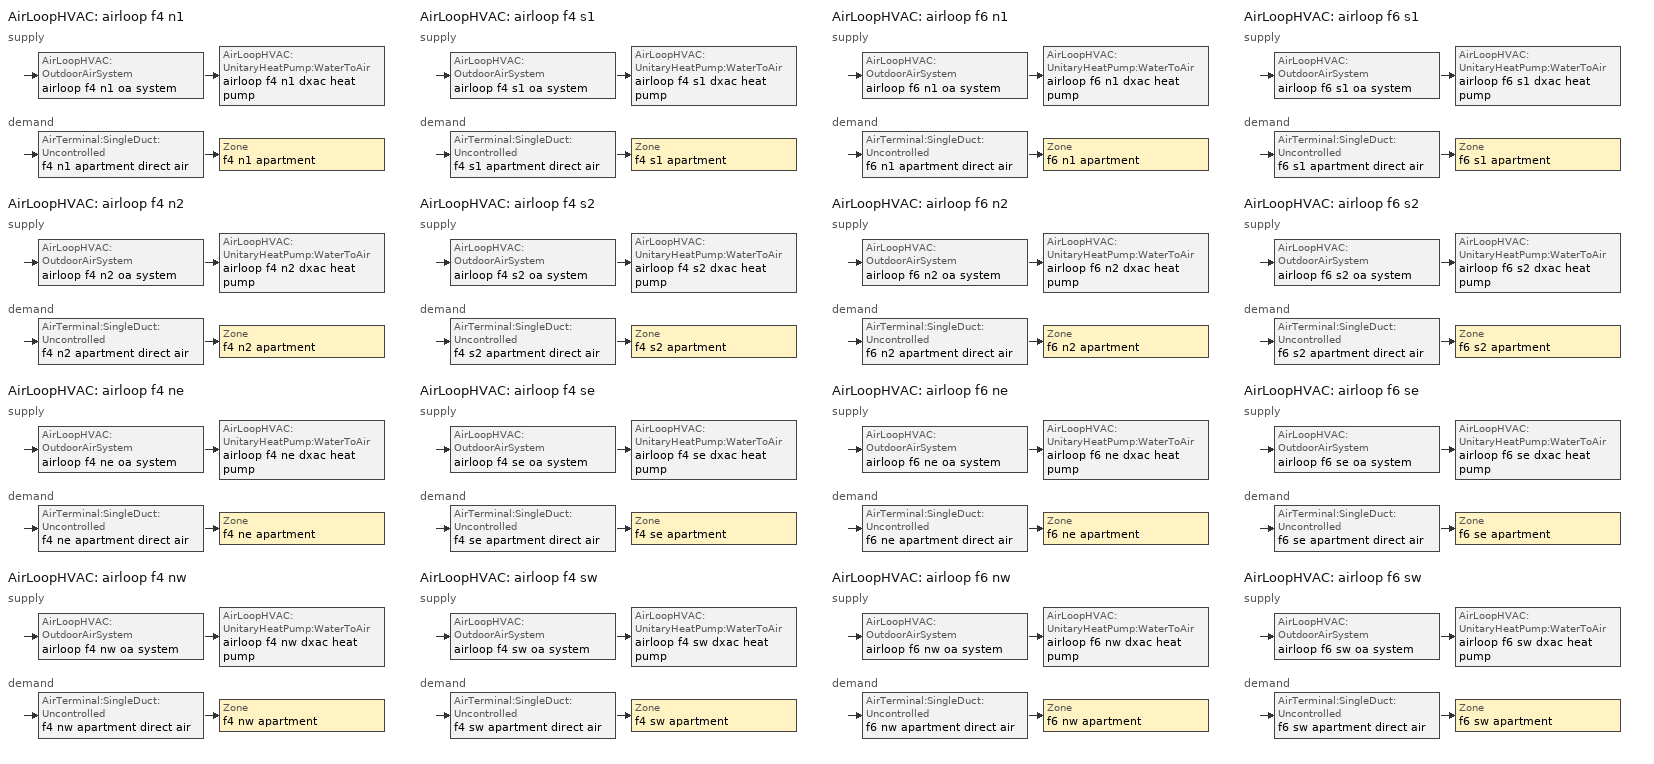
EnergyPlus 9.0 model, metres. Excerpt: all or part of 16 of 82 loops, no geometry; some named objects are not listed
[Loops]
AirLoopHVAC 'airloop f4 n1'
 supply: AirLoopHVAC:OutdoorAirSystem 'airloop f4 n1 oa system' > AirLoopHVAC:UnitaryHeatPump:WaterToAir 'airloop f4 n1 dxac heat pump'
 demand: AirTerminal:SingleDuct:Uncontrolled 'f4 n1 apartment direct air' > Zone 'f4 n1 apartment'
AirLoopHVAC 'airloop f4 n2'
 supply: AirLoopHVAC:OutdoorAirSystem 'airloop f4 n2 oa system' > AirLoopHVAC:UnitaryHeatPump:WaterToAir 'airloop f4 n2 dxac heat pump'
 demand: AirTerminal:SingleDuct:Uncontrolled 'f4 n2 apartment direct air' > Zone 'f4 n2 apartment'
AirLoopHVAC 'airloop f4 ne'
 supply: AirLoopHVAC:OutdoorAirSystem 'airloop f4 ne oa system' > AirLoopHVAC:UnitaryHeatPump:WaterToAir 'airloop f4 ne dxac heat pump'
 demand: AirTerminal:SingleDuct:Uncontrolled 'f4 ne apartment direct air' > Zone 'f4 ne apartment'
AirLoopHVAC 'airloop f4 nw'
 supply: AirLoopHVAC:OutdoorAirSystem 'airloop f4 nw oa system' > AirLoopHVAC:UnitaryHeatPump:WaterToAir 'airloop f4 nw dxac heat pump'
 demand: AirTerminal:SingleDuct:Uncontrolled 'f4 nw apartment direct air' > Zone 'f4 nw apartment'
AirLoopHVAC 'airloop f4 s1'
 supply: AirLoopHVAC:OutdoorAirSystem 'airloop f4 s1 oa system' > AirLoopHVAC:UnitaryHeatPump:WaterToAir 'airloop f4 s1 dxac heat pump'
 demand: AirTerminal:SingleDuct:Uncontrolled 'f4 s1 apartment direct air' > Zone 'f4 s1 apartment'
AirLoopHVAC 'airloop f4 s2'
 supply: AirLoopHVAC:OutdoorAirSystem 'airloop f4 s2 oa system' > AirLoopHVAC:UnitaryHeatPump:WaterToAir 'airloop f4 s2 dxac heat pump'
 demand: AirTerminal:SingleDuct:Uncontrolled 'f4 s2 apartment direct air' > Zone 'f4 s2 apartment'
AirLoopHVAC 'airloop f4 se'
 supply: AirLoopHVAC:OutdoorAirSystem 'airloop f4 se oa system' > AirLoopHVAC:UnitaryHeatPump:WaterToAir 'airloop f4 se dxac heat pump'
 demand: AirTerminal:SingleDuct:Uncontrolled 'f4 se apartment direct air' > Zone 'f4 se apartment'
AirLoopHVAC 'airloop f4 sw'
 supply: AirLoopHVAC:OutdoorAirSystem 'airloop f4 sw oa system' > AirLoopHVAC:UnitaryHeatPump:WaterToAir 'airloop f4 sw dxac heat pump'
 demand: AirTerminal:SingleDuct:Uncontrolled 'f4 sw apartment direct air' > Zone 'f4 sw apartment'
AirLoopHVAC 'airloop f6 n1'
 supply: AirLoopHVAC:OutdoorAirSystem 'airloop f6 n1 oa system' > AirLoopHVAC:UnitaryHeatPump:WaterToAir 'airloop f6 n1 dxac heat pump'
 demand: AirTerminal:SingleDuct:Uncontrolled 'f6 n1 apartment direct air' > Zone 'f6 n1 apartment'
AirLoopHVAC 'airloop f6 n2'
 supply: AirLoopHVAC:OutdoorAirSystem 'airloop f6 n2 oa system' > AirLoopHVAC:UnitaryHeatPump:WaterToAir 'airloop f6 n2 dxac heat pump'
 demand: AirTerminal:SingleDuct:Uncontrolled 'f6 n2 apartment direct air' > Zone 'f6 n2 apartment'
AirLoopHVAC 'airloop f6 ne'
 supply: AirLoopHVAC:OutdoorAirSystem 'airloop f6 ne oa system' > AirLoopHVAC:UnitaryHeatPump:WaterToAir 'airloop f6 ne dxac heat pump'
 demand: AirTerminal:SingleDuct:Uncontrolled 'f6 ne apartment direct air' > Zone 'f6 ne apartment'
AirLoopHVAC 'airloop f6 nw'
 supply: AirLoopHVAC:OutdoorAirSystem 'airloop f6 nw oa system' > AirLoopHVAC:UnitaryHeatPump:WaterToAir 'airloop f6 nw dxac heat pump'
 demand: AirTerminal:SingleDuct:Uncontrolled 'f6 nw apartment direct air' > Zone 'f6 nw apartment'
AirLoopHVAC 'airloop f6 s1'
 supply: AirLoopHVAC:OutdoorAirSystem 'airloop f6 s1 oa system' > AirLoopHVAC:UnitaryHeatPump:WaterToAir 'airloop f6 s1 dxac heat pump'
 demand: AirTerminal:SingleDuct:Uncontrolled 'f6 s1 apartment direct air' > Zone 'f6 s1 apartment'
AirLoopHVAC 'airloop f6 s2'
 supply: AirLoopHVAC:OutdoorAirSystem 'airloop f6 s2 oa system' > AirLoopHVAC:UnitaryHeatPump:WaterToAir 'airloop f6 s2 dxac heat pump'
 demand: AirTerminal:SingleDuct:Uncontrolled 'f6 s2 apartment direct air' > Zone 'f6 s2 apartment'
AirLoopHVAC 'airloop f6 se'
 supply: AirLoopHVAC:OutdoorAirSystem 'airloop f6 se oa system' > AirLoopHVAC:UnitaryHeatPump:WaterToAir 'airloop f6 se dxac heat pump'
 demand: AirTerminal:SingleDuct:Uncontrolled 'f6 se apartment direct air' > Zone 'f6 se apartment'
AirLoopHVAC 'airloop f6 sw'
 supply: AirLoopHVAC:OutdoorAirSystem 'airloop f6 sw oa system' > AirLoopHVAC:UnitaryHeatPump:WaterToAir 'airloop f6 sw dxac heat pump'
 demand: AirTerminal:SingleDuct:Uncontrolled 'f6 sw apartment direct air' > Zone 'f6 sw apartment'
[AirLoopHVAC]
airloop f4 n1: , airloop allapts availability manager, autosize, airloop f4 n1 branches, , airloop f4 n1 return air inlet, zonemixer f4 n1 return air outlet, zonesplitter f4 n1 supply air inlet, airloop f4 n1 supply air outlet
airloop f4 n2: , airloop allapts availability manager, autosize, airloop f4 n2 branches, , airloop f4 n2 return air inlet, zonemixer f4 n2 return air outlet, zonesplitter f4 n2 supply air inlet, airloop f4 n2 supply air outlet
airloop f4 ne: , airloop allapts availability manager, autosize, airloop f4 ne branches, , airloop f4 ne return air inlet, zonemixer f4 ne return air outlet, zonesplitter f4 ne supply air inlet, airloop f4 ne supply air outlet
airloop f4 nw: , airloop allapts availability manager, autosize, airloop f4 nw branches, , airloop f4 nw return air inlet, zonemixer f4 nw return air outlet, zonesplitter f4 nw supply air inlet, airloop f4 nw supply air outlet
airloop f4 s1: , airloop allapts availability manager, autosize, airloop f4 s1 branches, , airloop f4 s1 return air inlet, zonemixer f4 s1 return air outlet, zonesplitter f4 s1 supply air inlet, airloop f4 s1 supply air outlet
airloop f4 s2: , airloop allapts availability manager, autosize, airloop f4 s2 branches, , airloop f4 s2 return air inlet, zonemixer f4 s2 return air outlet, zonesplitter f4 s2 supply air inlet, airloop f4 s2 supply air outlet
airloop f4 se: , airloop allapts availability manager, autosize, airloop f4 se branches, , airloop f4 se return air inlet, zonemixer f4 se return air outlet, zonesplitter f4 se supply air inlet, airloop f4 se supply air outlet
airloop f4 sw: , airloop allapts availability manager, autosize, airloop f4 sw branches, , airloop f4 sw return air inlet, zonemixer f4 sw return air outlet, zonesplitter f4 sw supply air inlet, airloop f4 sw supply air outlet
airloop f6 n1: , airloop allapts availability manager, autosize, airloop f6 n1 branches, , airloop f6 n1 return air inlet, zonemixer f6 n1 return air outlet, zonesplitter f6 n1 supply air inlet, airloop f6 n1 supply air outlet
airloop f6 n2: , airloop allapts availability manager, autosize, airloop f6 n2 branches, , airloop f6 n2 return air inlet, zonemixer f6 n2 return air outlet, zonesplitter f6 n2 supply air inlet, airloop f6 n2 supply air outlet
airloop f6 ne: , airloop allapts availability manager, autosize, airloop f6 ne branches, , airloop f6 ne return air inlet, zonemixer f6 ne return air outlet, zonesplitter f6 ne supply air inlet, airloop f6 ne supply air outlet
airloop f6 nw: , airloop allapts availability manager, autosize, airloop f6 nw branches, , airloop f6 nw return air inlet, zonemixer f6 nw return air outlet, zonesplitter f6 nw supply air inlet, airloop f6 nw supply air outlet
airloop f6 s1: , airloop allapts availability manager, autosize, airloop f6 s1 branches, , airloop f6 s1 return air inlet, zonemixer f6 s1 return air outlet, zonesplitter f6 s1 supply air inlet, airloop f6 s1 supply air outlet
airloop f6 s2: , airloop allapts availability manager, autosize, airloop f6 s2 branches, , airloop f6 s2 return air inlet, zonemixer f6 s2 return air outlet, zonesplitter f6 s2 supply air inlet, airloop f6 s2 supply air outlet
airloop f6 se: , airloop allapts availability manager, autosize, airloop f6 se branches, , airloop f6 se return air inlet, zonemixer f6 se return air outlet, zonesplitter f6 se supply air inlet, airloop f6 se supply air outlet
airloop f6 sw: , airloop allapts availability manager, autosize, airloop f6 sw branches, , airloop f6 sw return air inlet, zonemixer f6 sw return air outlet, zonesplitter f6 sw supply air inlet, airloop f6 sw supply air outlet
[AirLoopHVAC:OutdoorAirSystem]
airloop f4 n1 oa system: airloop f4 n1 oa system controllers, airloop f4 n1 oa system equipment, airloop allapts availability manager
airloop f4 n2 oa system: airloop f4 n2 oa system controllers, airloop f4 n2 oa system equipment, airloop allapts availability manager
airloop f4 ne oa system: airloop f4 ne oa system controllers, airloop f4 ne oa system equipment, airloop allapts availability manager
airloop f4 nw oa system: airloop f4 nw oa system controllers, airloop f4 nw oa system equipment, airloop allapts availability manager
airloop f4 s1 oa system: airloop f4 s1 oa system controllers, airloop f4 s1 oa system equipment, airloop allapts availability manager
airloop f4 s2 oa system: airloop f4 s2 oa system controllers, airloop f4 s2 oa system equipment, airloop allapts availability manager
airloop f4 se oa system: airloop f4 se oa system controllers, airloop f4 se oa system equipment, airloop allapts availability manager
airloop f4 sw oa system: airloop f4 sw oa system controllers, airloop f4 sw oa system equipment, airloop allapts availability manager
airloop f6 n1 oa system: airloop f6 n1 oa system controllers, airloop f6 n1 oa system equipment, airloop allapts availability manager
airloop f6 n2 oa system: airloop f6 n2 oa system controllers, airloop f6 n2 oa system equipment, airloop allapts availability manager
airloop f6 ne oa system: airloop f6 ne oa system controllers, airloop f6 ne oa system equipment, airloop allapts availability manager
airloop f6 nw oa system: airloop f6 nw oa system controllers, airloop f6 nw oa system equipment, airloop allapts availability manager
airloop f6 s1 oa system: airloop f6 s1 oa system controllers, airloop f6 s1 oa system equipment, airloop allapts availability manager
airloop f6 s2 oa system: airloop f6 s2 oa system controllers, airloop f6 s2 oa system equipment, airloop allapts availability manager
airloop f6 se oa system: airloop f6 se oa system controllers, airloop f6 se oa system equipment, airloop allapts availability manager
airloop f6 sw oa system: airloop f6 sw oa system controllers, airloop f6 sw oa system equipment, airloop allapts availability manager
[AirLoopHVAC:UnitaryHeatPump:WaterToAir]
airloop f4 n1 dxac heat pump: all on, f4 n1 apartment mixed air outlet, airloop f4 n1 supply air outlet, autosize, f4 n1 apartment, fan:onoff, airloop f4 n1 supply fan, coil:heating:watertoairheatpump:equationfit, heat pump heating mode airloop f4 n1, 0.001, coil:cooling:watertoairheatpump:equationfit, heat pump cooling mode airloop f4 n1, 0.001, 2.5, 60, 0.01, 60, coil:heating:electric, heat pump dx supp heating coil airloop f4 n1, 50, , common osa inlet node, blowthrough, all off
airloop f4 n2 dxac heat pump: all on, f4 n2 apartment mixed air outlet, airloop f4 n2 supply air outlet, autosize, f4 n2 apartment, fan:onoff, airloop f4 n2 supply fan, coil:heating:watertoairheatpump:equationfit, heat pump heating mode airloop f4 n2, 0.001, coil:cooling:watertoairheatpump:equationfit, heat pump cooling mode airloop f4 n2, 0.001, 2.5, 60, 0.01, 60, coil:heating:electric, heat pump dx supp heating coil airloop f4 n2, 50, , common osa inlet node, blowthrough, all off
airloop f4 ne dxac heat pump: all on, f4 ne apartment mixed air outlet, airloop f4 ne supply air outlet, autosize, f4 ne apartment, fan:onoff, airloop f4 ne supply fan, coil:heating:watertoairheatpump:equationfit, heat pump heating mode airloop f4 ne, 0.001, coil:cooling:watertoairheatpump:equationfit, heat pump cooling mode airloop f4 ne, 0.001, 2.5, 60, 0.01, 60, coil:heating:electric, heat pump dx supp heating coil airloop f4 ne, 50, , common osa inlet node, blowthrough, all off
airloop f4 nw dxac heat pump: all on, f4 nw apartment mixed air outlet, airloop f4 nw supply air outlet, autosize, f4 nw apartment, fan:onoff, airloop f4 nw supply fan, coil:heating:watertoairheatpump:equationfit, heat pump heating mode airloop f4 nw, 0.001, coil:cooling:watertoairheatpump:equationfit, heat pump cooling mode airloop f4 nw, 0.001, 2.5, 60, 0.01, 60, coil:heating:electric, heat pump dx supp heating coil airloop f4 nw, 50, , common osa inlet node, blowthrough, all off
airloop f4 s1 dxac heat pump: all on, f4 s1 apartment mixed air outlet, airloop f4 s1 supply air outlet, autosize, f4 s1 apartment, fan:onoff, airloop f4 s1 supply fan, coil:heating:watertoairheatpump:equationfit, heat pump heating mode airloop f4 s1, 0.001, coil:cooling:watertoairheatpump:equationfit, heat pump cooling mode airloop f4 s1, 0.001, 2.5, 60, 0.01, 60, coil:heating:electric, heat pump dx supp heating coil airloop f4 s1, 50, , common osa inlet node, blowthrough, all off
airloop f4 s2 dxac heat pump: all on, f4 s2 apartment mixed air outlet, airloop f4 s2 supply air outlet, autosize, f4 s2 apartment, fan:onoff, airloop f4 s2 supply fan, coil:heating:watertoairheatpump:equationfit, heat pump heating mode airloop f4 s2, 0.001, coil:cooling:watertoairheatpump:equationfit, heat pump cooling mode airloop f4 s2, 0.001, 2.5, 60, 0.01, 60, coil:heating:electric, heat pump dx supp heating coil airloop f4 s2, 50, , common osa inlet node, blowthrough, all off
airloop f4 se dxac heat pump: all on, f4 se apartment mixed air outlet, airloop f4 se supply air outlet, autosize, f4 se apartment, fan:onoff, airloop f4 se supply fan, coil:heating:watertoairheatpump:equationfit, heat pump heating mode airloop f4 se, 0.001, coil:cooling:watertoairheatpump:equationfit, heat pump cooling mode airloop f4 se, 0.001, 2.5, 60, 0.01, 60, coil:heating:electric, heat pump dx supp heating coil airloop f4 se, 50, , common osa inlet node, blowthrough, all off
airloop f4 sw dxac heat pump: all on, f4 sw apartment mixed air outlet, airloop f4 sw supply air outlet, autosize, f4 sw apartment, fan:onoff, airloop f4 sw supply fan, coil:heating:watertoairheatpump:equationfit, heat pump heating mode airloop f4 sw, 0.001, coil:cooling:watertoairheatpump:equationfit, heat pump cooling mode airloop f4 sw, 0.001, 2.5, 60, 0.01, 60, coil:heating:electric, heat pump dx supp heating coil airloop f4 sw, 50, , common osa inlet node, blowthrough, all off
airloop f6 n1 dxac heat pump: all on, f6 n1 apartment mixed air outlet, airloop f6 n1 supply air outlet, autosize, f6 n1 apartment, fan:onoff, airloop f6 n1 supply fan, coil:heating:watertoairheatpump:equationfit, heat pump heating mode airloop f6 n1, 0.001, coil:cooling:watertoairheatpump:equationfit, heat pump cooling mode airloop f6 n1, 0.001, 2.5, 60, 0.01, 60, coil:heating:electric, heat pump dx supp heating coil airloop f6 n1, 50, , common osa inlet node, blowthrough, all off
airloop f6 n2 dxac heat pump: all on, f6 n2 apartment mixed air outlet, airloop f6 n2 supply air outlet, autosize, f6 n2 apartment, fan:onoff, airloop f6 n2 supply fan, coil:heating:watertoairheatpump:equationfit, heat pump heating mode airloop f6 n2, 0.001, coil:cooling:watertoairheatpump:equationfit, heat pump cooling mode airloop f6 n2, 0.001, 2.5, 60, 0.01, 60, coil:heating:electric, heat pump dx supp heating coil airloop f6 n2, 50, , common osa inlet node, blowthrough, all off
airloop f6 ne dxac heat pump: all on, f6 ne apartment mixed air outlet, airloop f6 ne supply air outlet, autosize, f6 ne apartment, fan:onoff, airloop f6 ne supply fan, coil:heating:watertoairheatpump:equationfit, heat pump heating mode airloop f6 ne, 0.001, coil:cooling:watertoairheatpump:equationfit, heat pump cooling mode airloop f6 ne, 0.001, 2.5, 60, 0.01, 60, coil:heating:electric, heat pump dx supp heating coil airloop f6 ne, 50, , common osa inlet node, blowthrough, all off
airloop f6 nw dxac heat pump: all on, f6 nw apartment mixed air outlet, airloop f6 nw supply air outlet, autosize, f6 nw apartment, fan:onoff, airloop f6 nw supply fan, coil:heating:watertoairheatpump:equationfit, heat pump heating mode airloop f6 nw, 0.001, coil:cooling:watertoairheatpump:equationfit, heat pump cooling mode airloop f6 nw, 0.001, 2.5, 60, 0.01, 60, coil:heating:electric, heat pump dx supp heating coil airloop f6 nw, 50, , common osa inlet node, blowthrough, all off
airloop f6 s1 dxac heat pump: all on, f6 s1 apartment mixed air outlet, airloop f6 s1 supply air outlet, autosize, f6 s1 apartment, fan:onoff, airloop f6 s1 supply fan, coil:heating:watertoairheatpump:equationfit, heat pump heating mode airloop f6 s1, 0.001, coil:cooling:watertoairheatpump:equationfit, heat pump cooling mode airloop f6 s1, 0.001, 2.5, 60, 0.01, 60, coil:heating:electric, heat pump dx supp heating coil airloop f6 s1, 50, , common osa inlet node, blowthrough, all off
airloop f6 s2 dxac heat pump: all on, f6 s2 apartment mixed air outlet, airloop f6 s2 supply air outlet, autosize, f6 s2 apartment, fan:onoff, airloop f6 s2 supply fan, coil:heating:watertoairheatpump:equationfit, heat pump heating mode airloop f6 s2, 0.001, coil:cooling:watertoairheatpump:equationfit, heat pump cooling mode airloop f6 s2, 0.001, 2.5, 60, 0.01, 60, coil:heating:electric, heat pump dx supp heating coil airloop f6 s2, 50, , common osa inlet node, blowthrough, all off
airloop f6 se dxac heat pump: all on, f6 se apartment mixed air outlet, airloop f6 se supply air outlet, autosize, f6 se apartment, fan:onoff, airloop f6 se supply fan, coil:heating:watertoairheatpump:equationfit, heat pump heating mode airloop f6 se, 0.001, coil:cooling:watertoairheatpump:equationfit, heat pump cooling mode airloop f6 se, 0.001, 2.5, 60, 0.01, 60, coil:heating:electric, heat pump dx supp heating coil airloop f6 se, 50, , common osa inlet node, blowthrough, all off
airloop f6 sw dxac heat pump: all on, f6 sw apartment mixed air outlet, airloop f6 sw supply air outlet, autosize, f6 sw apartment, fan:onoff, airloop f6 sw supply fan, coil:heating:watertoairheatpump:equationfit, heat pump heating mode airloop f6 sw, 0.001, coil:cooling:watertoairheatpump:equationfit, heat pump cooling mode airloop f6 sw, 0.001, 2.5, 60, 0.01, 60, coil:heating:electric, heat pump dx supp heating coil airloop f6 sw, 50, , common osa inlet node, blowthrough, all off
[AirTerminal:SingleDuct:Uncontrolled]
f4 n1 apartment direct air: all on, f4 n1 apartment supply inlet, autosize
f4 n2 apartment direct air: all on, f4 n2 apartment supply inlet, autosize
f4 ne apartment direct air: all on, f4 ne apartment supply inlet, autosize
f4 nw apartment direct air: all on, f4 nw apartment supply inlet, autosize
f4 s1 apartment direct air: all on, f4 s1 apartment supply inlet, autosize
f4 s2 apartment direct air: all on, f4 s2 apartment supply inlet, autosize
f4 se apartment direct air: all on, f4 se apartment supply inlet, autosize
f4 sw apartment direct air: all on, f4 sw apartment supply inlet, autosize
f6 n1 apartment direct air: all on, f6 n1 apartment supply inlet, autosize
f6 n2 apartment direct air: all on, f6 n2 apartment supply inlet, autosize
f6 ne apartment direct air: all on, f6 ne apartment supply inlet, autosize
f6 nw apartment direct air: all on, f6 nw apartment supply inlet, autosize
f6 s1 apartment direct air: all on, f6 s1 apartment supply inlet, autosize
f6 s2 apartment direct air: all on, f6 s2 apartment supply inlet, autosize
f6 se apartment direct air: all on, f6 se apartment supply inlet, autosize
f6 sw apartment direct air: all on, f6 sw apartment supply inlet, autosize
[Coil:Heating:Electric]
heat pump dx supp heating coil airloop f4 n1: all on, 1, autosize, heating coil air outlet node airloop f4 n1, airloop f4 n1 supply air outlet
heat pump dx supp heating coil airloop f4 n2: all on, 1, autosize, heating coil air outlet node airloop f4 n2, airloop f4 n2 supply air outlet
heat pump dx supp heating coil airloop f4 ne: all on, 1, autosize, heating coil air outlet node airloop f4 ne, airloop f4 ne supply air outlet
heat pump dx supp heating coil airloop f4 nw: all on, 1, autosize, heating coil air outlet node airloop f4 nw, airloop f4 nw supply air outlet
heat pump dx supp heating coil airloop f4 s1: all on, 1, autosize, heating coil air outlet node airloop f4 s1, airloop f4 s1 supply air outlet
heat pump dx supp heating coil airloop f4 s2: all on, 1, autosize, heating coil air outlet node airloop f4 s2, airloop f4 s2 supply air outlet
heat pump dx supp heating coil airloop f4 se: all on, 1, autosize, heating coil air outlet node airloop f4 se, airloop f4 se supply air outlet
heat pump dx supp heating coil airloop f4 sw: all on, 1, autosize, heating coil air outlet node airloop f4 sw, airloop f4 sw supply air outlet
heat pump dx supp heating coil airloop f6 n1: all on, 1, autosize, heating coil air outlet node airloop f6 n1, airloop f6 n1 supply air outlet
heat pump dx supp heating coil airloop f6 n2: all on, 1, autosize, heating coil air outlet node airloop f6 n2, airloop f6 n2 supply air outlet
heat pump dx supp heating coil airloop f6 ne: all on, 1, autosize, heating coil air outlet node airloop f6 ne, airloop f6 ne supply air outlet
heat pump dx supp heating coil airloop f6 nw: all on, 1, autosize, heating coil air outlet node airloop f6 nw, airloop f6 nw supply air outlet
heat pump dx supp heating coil airloop f6 s1: all on, 1, autosize, heating coil air outlet node airloop f6 s1, airloop f6 s1 supply air outlet
heat pump dx supp heating coil airloop f6 s2: all on, 1, autosize, heating coil air outlet node airloop f6 s2, airloop f6 s2 supply air outlet
heat pump dx supp heating coil airloop f6 se: all on, 1, autosize, heating coil air outlet node airloop f6 se, airloop f6 se supply air outlet
heat pump dx supp heating coil airloop f6 sw: all on, 1, autosize, heating coil air outlet node airloop f6 sw, airloop f6 sw supply air outlet
[Controller:OutdoorAir]
airloop f4 n1 oa controller: f4 n1 apartment relief air outlet, airloop f4 n1 return air inlet, f4 n1 apartment mixed air outlet, f4 n1 apartment outside air inlet, autosize, autosize, noeconomizer, modulateflow, , , , , , lockoutwithheating, fixedminimum, all off, , , , , no, , 1, yes, bypasswhenwithineconomizerlimits
airloop f4 n2 oa controller: f4 n2 apartment relief air outlet, airloop f4 n2 return air inlet, f4 n2 apartment mixed air outlet, f4 n2 apartment outside air inlet, autosize, autosize, noeconomizer, modulateflow, , , , , , lockoutwithheating, fixedminimum, all off, , , , , no, , 1, yes, bypasswhenwithineconomizerlimits
airloop f4 ne oa controller: f4 ne apartment relief air outlet, airloop f4 ne return air inlet, f4 ne apartment mixed air outlet, f4 ne apartment outside air inlet, autosize, autosize, noeconomizer, modulateflow, , , , , , lockoutwithheating, fixedminimum, all off, , , , , no, , 1, yes, bypasswhenwithineconomizerlimits
airloop f4 nw oa controller: f4 nw apartment relief air outlet, airloop f4 nw return air inlet, f4 nw apartment mixed air outlet, f4 nw apartment outside air inlet, autosize, autosize, noeconomizer, modulateflow, , , , , , lockoutwithheating, fixedminimum, all off, , , , , no, , 1, yes, bypasswhenwithineconomizerlimits
airloop f4 s1 oa controller: f4 s1 apartment relief air outlet, airloop f4 s1 return air inlet, f4 s1 apartment mixed air outlet, f4 s1 apartment outside air inlet, autosize, autosize, noeconomizer, modulateflow, , , , , , lockoutwithheating, fixedminimum, all off, , , , , no, , 1, yes, bypasswhenwithineconomizerlimits
airloop f4 s2 oa controller: f4 s2 apartment relief air outlet, airloop f4 s2 return air inlet, f4 s2 apartment mixed air outlet, f4 s2 apartment outside air inlet, autosize, autosize, noeconomizer, modulateflow, , , , , , lockoutwithheating, fixedminimum, all off, , , , , no, , 1, yes, bypasswhenwithineconomizerlimits
airloop f4 se oa controller: f4 se apartment relief air outlet, airloop f4 se return air inlet, f4 se apartment mixed air outlet, f4 se apartment outside air inlet, autosize, autosize, noeconomizer, modulateflow, , , , , , lockoutwithheating, fixedminimum, all off, , , , , no, , 1, yes, bypasswhenwithineconomizerlimits
airloop f4 sw oa controller: f4 sw apartment relief air outlet, airloop f4 sw return air inlet, f4 sw apartment mixed air outlet, f4 sw apartment outside air inlet, autosize, autosize, noeconomizer, modulateflow, , , , , , lockoutwithheating, fixedminimum, all off, , , , , no, , 1, yes, bypasswhenwithineconomizerlimits
airloop f6 n1 oa controller: f6 n1 apartment relief air outlet, airloop f6 n1 return air inlet, f6 n1 apartment mixed air outlet, f6 n1 apartment outside air inlet, autosize, autosize, noeconomizer, modulateflow, , , , , , lockoutwithheating, fixedminimum, all off, , , , , no, , 1, yes, bypasswhenwithineconomizerlimits
airloop f6 n2 oa controller: f6 n2 apartment relief air outlet, airloop f6 n2 return air inlet, f6 n2 apartment mixed air outlet, f6 n2 apartment outside air inlet, autosize, autosize, noeconomizer, modulateflow, , , , , , lockoutwithheating, fixedminimum, all off, , , , , no, , 1, yes, bypasswhenwithineconomizerlimits
airloop f6 ne oa controller: f6 ne apartment relief air outlet, airloop f6 ne return air inlet, f6 ne apartment mixed air outlet, f6 ne apartment outside air inlet, autosize, autosize, noeconomizer, modulateflow, , , , , , lockoutwithheating, fixedminimum, all off, , , , , no, , 1, yes, bypasswhenwithineconomizerlimits
airloop f6 nw oa controller: f6 nw apartment relief air outlet, airloop f6 nw return air inlet, f6 nw apartment mixed air outlet, f6 nw apartment outside air inlet, autosize, autosize, noeconomizer, modulateflow, , , , , , lockoutwithheating, fixedminimum, all off, , , , , no, , 1, yes, bypasswhenwithineconomizerlimits
airloop f6 s1 oa controller: f6 s1 apartment relief air outlet, airloop f6 s1 return air inlet, f6 s1 apartment mixed air outlet, f6 s1 apartment outside air inlet, autosize, autosize, noeconomizer, modulateflow, , , , , , lockoutwithheating, fixedminimum, all off, , , , , no, , 1, yes, bypasswhenwithineconomizerlimits
airloop f6 s2 oa controller: f6 s2 apartment relief air outlet, airloop f6 s2 return air inlet, f6 s2 apartment mixed air outlet, f6 s2 apartment outside air inlet, autosize, autosize, noeconomizer, modulateflow, , , , , , lockoutwithheating, fixedminimum, all off, , , , , no, , 1, yes, bypasswhenwithineconomizerlimits
airloop f6 se oa controller: f6 se apartment relief air outlet, airloop f6 se return air inlet, f6 se apartment mixed air outlet, f6 se apartment outside air inlet, autosize, autosize, noeconomizer, modulateflow, , , , , , lockoutwithheating, fixedminimum, all off, , , , , no, , 1, yes, bypasswhenwithineconomizerlimits
airloop f6 sw oa controller: f6 sw apartment relief air outlet, airloop f6 sw return air inlet, f6 sw apartment mixed air outlet, f6 sw apartment outside air inlet, autosize, autosize, noeconomizer, modulateflow, , , , , , lockoutwithheating, fixedminimum, all off, , , , , no, , 1, yes, bypasswhenwithineconomizerlimits
[DesignSpecification:OutdoorAir]
sz dsoa f4 n1 apartment; sz dsoa f4 n2 apartment; sz dsoa f4 ne apartment; sz dsoa f4 nw apartment; sz dsoa f4 s1 apartment; sz dsoa f4 s2 apartment; sz dsoa f4 se apartment; sz dsoa f4 sw apartment; sz dsoa f6 n1 apartment; sz dsoa f6 n2 apartment; sz dsoa f6 ne apartment; sz dsoa f6 nw apartment; sz dsoa f6 s1 apartment; sz dsoa f6 s2 apartment; sz dsoa f6 se apartment; sz dsoa f6 sw apartment: flow/area, , 0.000294083
[Fan:OnOff]
airloop f4 n1 supply fan: all on, 0.55575, 622.5, autosize, 0.855, 1, f4 n1 apartment mixed air outlet, airloop f4 n1 supply fan outlet
airloop f4 n2 supply fan: all on, 0.55575, 622.5, autosize, 0.855, 1, f4 n2 apartment mixed air outlet, airloop f4 n2 supply fan outlet
airloop f4 ne supply fan: all on, 0.55575, 622.5, autosize, 0.855, 1, f4 ne apartment mixed air outlet, airloop f4 ne supply fan outlet
airloop f4 nw supply fan: all on, 0.55575, 622.5, autosize, 0.855, 1, f4 nw apartment mixed air outlet, airloop f4 nw supply fan outlet
airloop f4 s1 supply fan: all on, 0.55575, 622.5, autosize, 0.855, 1, f4 s1 apartment mixed air outlet, airloop f4 s1 supply fan outlet
airloop f4 s2 supply fan: all on, 0.55575, 622.5, autosize, 0.855, 1, f4 s2 apartment mixed air outlet, airloop f4 s2 supply fan outlet
airloop f4 se supply fan: all on, 0.55575, 622.5, autosize, 0.855, 1, f4 se apartment mixed air outlet, airloop f4 se supply fan outlet
airloop f4 sw supply fan: all on, 0.55575, 622.5, autosize, 0.855, 1, f4 sw apartment mixed air outlet, airloop f4 sw supply fan outlet
airloop f6 n1 supply fan: all on, 0.55575, 622.5, autosize, 0.855, 1, f6 n1 apartment mixed air outlet, airloop f6 n1 supply fan outlet
airloop f6 n2 supply fan: all on, 0.55575, 622.5, autosize, 0.855, 1, f6 n2 apartment mixed air outlet, airloop f6 n2 supply fan outlet
airloop f6 ne supply fan: all on, 0.55575, 622.5, autosize, 0.855, 1, f6 ne apartment mixed air outlet, airloop f6 ne supply fan outlet
airloop f6 nw supply fan: all on, 0.55575, 622.5, autosize, 0.855, 1, f6 nw apartment mixed air outlet, airloop f6 nw supply fan outlet
airloop f6 s1 supply fan: all on, 0.55575, 622.5, autosize, 0.855, 1, f6 s1 apartment mixed air outlet, airloop f6 s1 supply fan outlet
airloop f6 s2 supply fan: all on, 0.55575, 622.5, autosize, 0.855, 1, f6 s2 apartment mixed air outlet, airloop f6 s2 supply fan outlet
airloop f6 se supply fan: all on, 0.55575, 622.5, autosize, 0.855, 1, f6 se apartment mixed air outlet, airloop f6 se supply fan outlet
airloop f6 sw supply fan: all on, 0.55575, 622.5, autosize, 0.855, 1, f6 sw apartment mixed air outlet, airloop f6 sw supply fan outlet
f4 n1 apartment erv exh fan: all on, 0.303158, 233.6875, autosize, 0.48, 1, f4 n1 apartment erv secondary outlet node, f4 n1 apartment erv exh fan outlet node, , , General
f4 n1 apartment erv sup fan: all on, 0.303158, 233.6875, autosize, 0.48, 1, f4 n1 apartment erv outlet node, f4 n1 apartment erv sup fan outlet node, , , General
f4 n2 apartment erv exh fan: all on, 0.303158, 233.6875, autosize, 0.48, 1, f4 n2 apartment erv secondary outlet node, f4 n2 apartment erv exh fan outlet node, , , General
f4 n2 apartment erv sup fan: all on, 0.303158, 233.6875, autosize, 0.48, 1, f4 n2 apartment erv outlet node, f4 n2 apartment erv sup fan outlet node, , , General
f4 ne apartment erv exh fan: all on, 0.303158, 233.6875, autosize, 0.48, 1, f4 ne apartment erv secondary outlet node, f4 ne apartment erv exh fan outlet node, , , General
f4 ne apartment erv sup fan: all on, 0.303158, 233.6875, autosize, 0.48, 1, f4 ne apartment erv outlet node, f4 ne apartment erv sup fan outlet node, , , General
f4 nw apartment erv exh fan: all on, 0.303158, 233.6875, autosize, 0.48, 1, f4 nw apartment erv secondary outlet node, f4 nw apartment erv exh fan outlet node, , , General
f4 nw apartment erv sup fan: all on, 0.303158, 233.6875, autosize, 0.48, 1, f4 nw apartment erv outlet node, f4 nw apartment erv sup fan outlet node, , , General
f4 s1 apartment erv exh fan: all on, 0.303158, 233.6875, autosize, 0.48, 1, f4 s1 apartment erv secondary outlet node, f4 s1 apartment erv exh fan outlet node, , , General
f4 s1 apartment erv sup fan: all on, 0.303158, 233.6875, autosize, 0.48, 1, f4 s1 apartment erv outlet node, f4 s1 apartment erv sup fan outlet node, , , General
f4 s2 apartment erv exh fan: all on, 0.303158, 233.6875, autosize, 0.48, 1, f4 s2 apartment erv secondary outlet node, f4 s2 apartment erv exh fan outlet node, , , General
f4 s2 apartment erv sup fan: all on, 0.303158, 233.6875, autosize, 0.48, 1, f4 s2 apartment erv outlet node, f4 s2 apartment erv sup fan outlet node, , , General
f4 se apartment erv exh fan: all on, 0.303158, 233.6875, autosize, 0.48, 1, f4 se apartment erv secondary outlet node, f4 se apartment erv exh fan outlet node, , , General
f4 se apartment erv sup fan: all on, 0.303158, 233.6875, autosize, 0.48, 1, f4 se apartment erv outlet node, f4 se apartment erv sup fan outlet node, , , General
f4 sw apartment erv exh fan: all on, 0.303158, 233.6875, autosize, 0.48, 1, f4 sw apartment erv secondary outlet node, f4 sw apartment erv exh fan outlet node, , , General
f4 sw apartment erv sup fan: all on, 0.303158, 233.6875, autosize, 0.48, 1, f4 sw apartment erv outlet node, f4 sw apartment erv sup fan outlet node, , , General
f6 n1 apartment erv exh fan: all on, 0.303158, 233.6875, autosize, 0.48, 1, f6 n1 apartment erv secondary outlet node, f6 n1 apartment erv exh fan outlet node, , , General
f6 n1 apartment erv sup fan: all on, 0.303158, 233.6875, autosize, 0.48, 1, f6 n1 apartment erv outlet node, f6 n1 apartment erv sup fan outlet node, , , General
f6 n2 apartment erv exh fan: all on, 0.303158, 233.6875, autosize, 0.48, 1, f6 n2 apartment erv secondary outlet node, f6 n2 apartment erv exh fan outlet node, , , General
f6 n2 apartment erv sup fan: all on, 0.303158, 233.6875, autosize, 0.48, 1, f6 n2 apartment erv outlet node, f6 n2 apartment erv sup fan outlet node, , , General
f6 ne apartment erv exh fan: all on, 0.303158, 233.6875, autosize, 0.48, 1, f6 ne apartment erv secondary outlet node, f6 ne apartment erv exh fan outlet node, , , General
f6 ne apartment erv sup fan: all on, 0.303158, 233.6875, autosize, 0.48, 1, f6 ne apartment erv outlet node, f6 ne apartment erv sup fan outlet node, , , General
f6 nw apartment erv exh fan: all on, 0.303158, 233.6875, autosize, 0.48, 1, f6 nw apartment erv secondary outlet node, f6 nw apartment erv exh fan outlet node, , , General
f6 nw apartment erv sup fan: all on, 0.303158, 233.6875, autosize, 0.48, 1, f6 nw apartment erv outlet node, f6 nw apartment erv sup fan outlet node, , , General
f6 s1 apartment erv exh fan: all on, 0.303158, 233.6875, autosize, 0.48, 1, f6 s1 apartment erv secondary outlet node, f6 s1 apartment erv exh fan outlet node, , , General
f6 s1 apartment erv sup fan: all on, 0.303158, 233.6875, autosize, 0.48, 1, f6 s1 apartment erv outlet node, f6 s1 apartment erv sup fan outlet node, , , General
f6 s2 apartment erv exh fan: all on, 0.303158, 233.6875, autosize, 0.48, 1, f6 s2 apartment erv secondary outlet node, f6 s2 apartment erv exh fan outlet node, , , General
f6 s2 apartment erv sup fan: all on, 0.303158, 233.6875, autosize, 0.48, 1, f6 s2 apartment erv outlet node, f6 s2 apartment erv sup fan outlet node, , , General
f6 se apartment erv exh fan: all on, 0.303158, 233.6875, autosize, 0.48, 1, f6 se apartment erv secondary outlet node, f6 se apartment erv exh fan outlet node, , , General
f6 se apartment erv sup fan: all on, 0.303158, 233.6875, autosize, 0.48, 1, f6 se apartment erv outlet node, f6 se apartment erv sup fan outlet node, , , General
f6 sw apartment erv exh fan: all on, 0.303158, 233.6875, autosize, 0.48, 1, f6 sw apartment erv secondary outlet node, f6 sw apartment erv exh fan outlet node, , , General
f6 sw apartment erv sup fan: all on, 0.303158, 233.6875, autosize, 0.48, 1, f6 sw apartment erv outlet node, f6 sw apartment erv sup fan outlet node, , , General
[HeatExchanger:AirToAir:SensibleAndLatent]
f4 n1 apartment oa heat exchanger: allon_except_dd, autosize, 0, 0, 0, 0, 0, 0, 0, 0, f4 n1 apartment outside air node, f4 n1 apartment erv outlet node, f4 n1 apartment zone exhaust node, f4 n1 apartment erv secondary outlet node, 0, no, rotary, exhaustonly, -23.3, 0.167, 1.44
f4 n2 apartment oa heat exchanger: allon_except_dd, autosize, 0, 0, 0, 0, 0, 0, 0, 0, f4 n2 apartment outside air node, f4 n2 apartment erv outlet node, f4 n2 apartment zone exhaust node, f4 n2 apartment erv secondary outlet node, 0, no, rotary, exhaustonly, -23.3, 0.167, 1.44
f4 ne apartment oa heat exchanger: allon_except_dd, autosize, 0, 0, 0, 0, 0, 0, 0, 0, f4 ne apartment outside air node, f4 ne apartment erv outlet node, f4 ne apartment zone exhaust node, f4 ne apartment erv secondary outlet node, 0, no, rotary, exhaustonly, -23.3, 0.167, 1.44
f4 nw apartment oa heat exchanger: allon_except_dd, autosize, 0, 0, 0, 0, 0, 0, 0, 0, f4 nw apartment outside air node, f4 nw apartment erv outlet node, f4 nw apartment zone exhaust node, f4 nw apartment erv secondary outlet node, 0, no, rotary, exhaustonly, -23.3, 0.167, 1.44
f4 s1 apartment oa heat exchanger: allon_except_dd, autosize, 0, 0, 0, 0, 0, 0, 0, 0, f4 s1 apartment outside air node, f4 s1 apartment erv outlet node, f4 s1 apartment zone exhaust node, f4 s1 apartment erv secondary outlet node, 0, no, rotary, exhaustonly, -23.3, 0.167, 1.44
f4 s2 apartment oa heat exchanger: allon_except_dd, autosize, 0, 0, 0, 0, 0, 0, 0, 0, f4 s2 apartment outside air node, f4 s2 apartment erv outlet node, f4 s2 apartment zone exhaust node, f4 s2 apartment erv secondary outlet node, 0, no, rotary, exhaustonly, -23.3, 0.167, 1.44
f4 se apartment oa heat exchanger: allon_except_dd, autosize, 0, 0, 0, 0, 0, 0, 0, 0, f4 se apartment outside air node, f4 se apartment erv outlet node, f4 se apartment zone exhaust node, f4 se apartment erv secondary outlet node, 0, no, rotary, exhaustonly, -23.3, 0.167, 1.44
f4 sw apartment oa heat exchanger: allon_except_dd, autosize, 0, 0, 0, 0, 0, 0, 0, 0, f4 sw apartment outside air node, f4 sw apartment erv outlet node, f4 sw apartment zone exhaust node, f4 sw apartment erv secondary outlet node, 0, no, rotary, exhaustonly, -23.3, 0.167, 1.44
f6 n1 apartment oa heat exchanger: allon_except_dd, autosize, 0, 0, 0, 0, 0, 0, 0, 0, f6 n1 apartment outside air node, f6 n1 apartment erv outlet node, f6 n1 apartment zone exhaust node, f6 n1 apartment erv secondary outlet node, 0, no, rotary, exhaustonly, -23.3, 0.167, 1.44
f6 n2 apartment oa heat exchanger: allon_except_dd, autosize, 0, 0, 0, 0, 0, 0, 0, 0, f6 n2 apartment outside air node, f6 n2 apartment erv outlet node, f6 n2 apartment zone exhaust node, f6 n2 apartment erv secondary outlet node, 0, no, rotary, exhaustonly, -23.3, 0.167, 1.44
f6 ne apartment oa heat exchanger: allon_except_dd, autosize, 0, 0, 0, 0, 0, 0, 0, 0, f6 ne apartment outside air node, f6 ne apartment erv outlet node, f6 ne apartment zone exhaust node, f6 ne apartment erv secondary outlet node, 0, no, rotary, exhaustonly, -23.3, 0.167, 1.44
f6 nw apartment oa heat exchanger: allon_except_dd, autosize, 0, 0, 0, 0, 0, 0, 0, 0, f6 nw apartment outside air node, f6 nw apartment erv outlet node, f6 nw apartment zone exhaust node, f6 nw apartment erv secondary outlet node, 0, no, rotary, exhaustonly, -23.3, 0.167, 1.44
f6 s1 apartment oa heat exchanger: allon_except_dd, autosize, 0, 0, 0, 0, 0, 0, 0, 0, f6 s1 apartment outside air node, f6 s1 apartment erv outlet node, f6 s1 apartment zone exhaust node, f6 s1 apartment erv secondary outlet node, 0, no, rotary, exhaustonly, -23.3, 0.167, 1.44
f6 s2 apartment oa heat exchanger: allon_except_dd, autosize, 0, 0, 0, 0, 0, 0, 0, 0, f6 s2 apartment outside air node, f6 s2 apartment erv outlet node, f6 s2 apartment zone exhaust node, f6 s2 apartment erv secondary outlet node, 0, no, rotary, exhaustonly, -23.3, 0.167, 1.44
f6 se apartment oa heat exchanger: allon_except_dd, autosize, 0, 0, 0, 0, 0, 0, 0, 0, f6 se apartment outside air node, f6 se apartment erv outlet node, f6 se apartment zone exhaust node, f6 se apartment erv secondary outlet node, 0, no, rotary, exhaustonly, -23.3, 0.167, 1.44
f6 sw apartment oa heat exchanger: allon_except_dd, autosize, 0, 0, 0, 0, 0, 0, 0, 0, f6 sw apartment outside air node, f6 sw apartment erv outlet node, f6 sw apartment zone exhaust node, f6 sw apartment erv secondary outlet node, 0, no, rotary, exhaustonly, -23.3, 0.167, 1.44
[OutdoorAir:Mixer]
f4 n1 apartment oa mixing box: f4 n1 apartment mixed air outlet, f4 n1 apartment outside air inlet, f4 n1 apartment relief air outlet, airloop f4 n1 return air inlet
f4 n2 apartment oa mixing box: f4 n2 apartment mixed air outlet, f4 n2 apartment outside air inlet, f4 n2 apartment relief air outlet, airloop f4 n2 return air inlet
f4 ne apartment oa mixing box: f4 ne apartment mixed air outlet, f4 ne apartment outside air inlet, f4 ne apartment relief air outlet, airloop f4 ne return air inlet
f4 nw apartment oa mixing box: f4 nw apartment mixed air outlet, f4 nw apartment outside air inlet, f4 nw apartment relief air outlet, airloop f4 nw return air inlet
f4 s1 apartment oa mixing box: f4 s1 apartment mixed air outlet, f4 s1 apartment outside air inlet, f4 s1 apartment relief air outlet, airloop f4 s1 return air inlet
f4 s2 apartment oa mixing box: f4 s2 apartment mixed air outlet, f4 s2 apartment outside air inlet, f4 s2 apartment relief air outlet, airloop f4 s2 return air inlet
f4 se apartment oa mixing box: f4 se apartment mixed air outlet, f4 se apartment outside air inlet, f4 se apartment relief air outlet, airloop f4 se return air inlet
f4 sw apartment oa mixing box: f4 sw apartment mixed air outlet, f4 sw apartment outside air inlet, f4 sw apartment relief air outlet, airloop f4 sw return air inlet
f6 n1 apartment oa mixing box: f6 n1 apartment mixed air outlet, f6 n1 apartment outside air inlet, f6 n1 apartment relief air outlet, airloop f6 n1 return air inlet
f6 n2 apartment oa mixing box: f6 n2 apartment mixed air outlet, f6 n2 apartment outside air inlet, f6 n2 apartment relief air outlet, airloop f6 n2 return air inlet
f6 ne apartment oa mixing box: f6 ne apartment mixed air outlet, f6 ne apartment outside air inlet, f6 ne apartment relief air outlet, airloop f6 ne return air inlet
f6 nw apartment oa mixing box: f6 nw apartment mixed air outlet, f6 nw apartment outside air inlet, f6 nw apartment relief air outlet, airloop f6 nw return air inlet
f6 s1 apartment oa mixing box: f6 s1 apartment mixed air outlet, f6 s1 apartment outside air inlet, f6 s1 apartment relief air outlet, airloop f6 s1 return air inlet
f6 s2 apartment oa mixing box: f6 s2 apartment mixed air outlet, f6 s2 apartment outside air inlet, f6 s2 apartment relief air outlet, airloop f6 s2 return air inlet
f6 se apartment oa mixing box: f6 se apartment mixed air outlet, f6 se apartment outside air inlet, f6 se apartment relief air outlet, airloop f6 se return air inlet
f6 sw apartment oa mixing box: f6 sw apartment mixed air outlet, f6 sw apartment outside air inlet, f6 sw apartment relief air outlet, airloop f6 sw return air inlet
[Sizing:System]
airloop f4 n1; airloop f4 n2; airloop f4 ne; airloop f4 nw; airloop f4 s1; airloop f4 s2; airloop f4 se; airloop f4 sw; airloop f6 n1; airloop f6 n2; airloop f6 ne; airloop f6 nw; airloop f6 s1; airloop f6 s2; airloop f6 se; airloop f6 sw: sensible, autosize, 1, 7, 0.008, 11, 0.008, 14, 40, noncoincident, no, no, 0.008, 0.008, designday, 0, , , , designday, 0, , , , , zonesum
[Sizing:Zone]
f4 n1 apartment: supplyairtemperature, 14, , supplyairtemperature, 40, , 0.008, 0.008, sz dsoa f4 n1 apartment, , , designday, 0, , , 0, designday, 0, , , 0
f4 n2 apartment: supplyairtemperature, 14, , supplyairtemperature, 40, , 0.008, 0.008, sz dsoa f4 n2 apartment, , , designday, 0, , , 0, designday, 0, , , 0
f4 ne apartment: supplyairtemperature, 14, , supplyairtemperature, 40, , 0.008, 0.008, sz dsoa f4 ne apartment, , , designday, 0, , , 0, designday, 0, , , 0
f4 nw apartment: supplyairtemperature, 14, , supplyairtemperature, 40, , 0.008, 0.008, sz dsoa f4 nw apartment, , , designday, 0, , , 0, designday, 0, , , 0
f4 s1 apartment: supplyairtemperature, 14, , supplyairtemperature, 40, , 0.008, 0.008, sz dsoa f4 s1 apartment, , , designday, 0, , , 0, designday, 0, , , 0
f4 s2 apartment: supplyairtemperature, 14, , supplyairtemperature, 40, , 0.008, 0.008, sz dsoa f4 s2 apartment, , , designday, 0, , , 0, designday, 0, , , 0
f4 se apartment: supplyairtemperature, 14, , supplyairtemperature, 40, , 0.008, 0.008, sz dsoa f4 se apartment, , , designday, 0, , , 0, designday, 0, , , 0
f4 sw apartment: supplyairtemperature, 14, , supplyairtemperature, 40, , 0.008, 0.008, sz dsoa f4 sw apartment, , , designday, 0, , , 0, designday, 0, , , 0
f6 n1 apartment: supplyairtemperature, 14, , supplyairtemperature, 40, , 0.008, 0.008, sz dsoa f6 n1 apartment, , , designday, 0, , , 0, designday, 0, , , 0
f6 n2 apartment: supplyairtemperature, 14, , supplyairtemperature, 40, , 0.008, 0.008, sz dsoa f6 n2 apartment, , , designday, 0, , , 0, designday, 0, , , 0
f6 ne apartment: supplyairtemperature, 14, , supplyairtemperature, 40, , 0.008, 0.008, sz dsoa f6 ne apartment, , , designday, 0, , , 0, designday, 0, , , 0
f6 nw apartment: supplyairtemperature, 14, , supplyairtemperature, 40, , 0.008, 0.008, sz dsoa f6 nw apartment, , , designday, 0, , , 0, designday, 0, , , 0
f6 s1 apartment: supplyairtemperature, 14, , supplyairtemperature, 40, , 0.008, 0.008, sz dsoa f6 s1 apartment, , , designday, 0, , , 0, designday, 0, , , 0
f6 s2 apartment: supplyairtemperature, 14, , supplyairtemperature, 40, , 0.008, 0.008, sz dsoa f6 s2 apartment, , , designday, 0, , , 0, designday, 0, , , 0
f6 se apartment: supplyairtemperature, 14, , supplyairtemperature, 40, , 0.008, 0.008, sz dsoa f6 se apartment, , , designday, 0, , , 0, designday, 0, , , 0
f6 sw apartment: supplyairtemperature, 14, , supplyairtemperature, 40, , 0.008, 0.008, sz dsoa f6 sw apartment, , , designday, 0, , , 0, designday, 0, , , 0
[ThermostatSetpoint:DualSetpoint]
n apartment cooling setpoints dual sp control: n htgsetp_apt_sch, n clgsetp_apt_sch
s apartment cooling setpoints dual sp control: s htgsetp_apt_sch, s clgsetp_apt_sch
[ThermostatSetpoint:SingleCooling]
aptcoolingsetpoint: clgsetp_apt_sch
[ThermostatSetpoint:SingleHeating]
aptheatingsetpoint: htgsetp_apt_sch
[ZoneControl:Thermostat]
f4 n1 apartment thermostat: f4 n1 apartment, zone control type sched, thermostatsetpoint:singlecooling, aptcoolingsetpoint, thermostatsetpoint:singleheating, aptheatingsetpoint, thermostatsetpoint:dualsetpoint, n apartment cooling setpoints dual sp control
f4 n2 apartment thermostat: f4 n2 apartment, zone control type sched, thermostatsetpoint:singlecooling, aptcoolingsetpoint, thermostatsetpoint:singleheating, aptheatingsetpoint, thermostatsetpoint:dualsetpoint, n apartment cooling setpoints dual sp control
f4 ne apartment thermostat: f4 ne apartment, zone control type sched, thermostatsetpoint:singlecooling, aptcoolingsetpoint, thermostatsetpoint:singleheating, aptheatingsetpoint, thermostatsetpoint:dualsetpoint, n apartment cooling setpoints dual sp control
f4 nw apartment thermostat: f4 nw apartment, zone control type sched, thermostatsetpoint:singlecooling, aptcoolingsetpoint, thermostatsetpoint:singleheating, aptheatingsetpoint, thermostatsetpoint:dualsetpoint, n apartment cooling setpoints dual sp control
f4 s1 apartment thermostat: f4 s1 apartment, zone control type sched, thermostatsetpoint:singlecooling, aptcoolingsetpoint, thermostatsetpoint:singleheating, aptheatingsetpoint, thermostatsetpoint:dualsetpoint, s apartment cooling setpoints dual sp control
f4 s2 apartment thermostat: f4 s2 apartment, zone control type sched, thermostatsetpoint:singlecooling, aptcoolingsetpoint, thermostatsetpoint:singleheating, aptheatingsetpoint, thermostatsetpoint:dualsetpoint, s apartment cooling setpoints dual sp control
f4 se apartment thermostat: f4 se apartment, zone control type sched, thermostatsetpoint:singlecooling, aptcoolingsetpoint, thermostatsetpoint:singleheating, aptheatingsetpoint, thermostatsetpoint:dualsetpoint, s apartment cooling setpoints dual sp control
f4 sw apartment thermostat: f4 sw apartment, zone control type sched, thermostatsetpoint:singlecooling, aptcoolingsetpoint, thermostatsetpoint:singleheating, aptheatingsetpoint, thermostatsetpoint:dualsetpoint, s apartment cooling setpoints dual sp control
f6 n1 apartment thermostat: f6 n1 apartment, zone control type sched, thermostatsetpoint:singlecooling, aptcoolingsetpoint, thermostatsetpoint:singleheating, aptheatingsetpoint, thermostatsetpoint:dualsetpoint, n apartment cooling setpoints dual sp control
f6 n2 apartment thermostat: f6 n2 apartment, zone control type sched, thermostatsetpoint:singlecooling, aptcoolingsetpoint, thermostatsetpoint:singleheating, aptheatingsetpoint, thermostatsetpoint:dualsetpoint, n apartment cooling setpoints dual sp control
f6 ne apartment thermostat: f6 ne apartment, zone control type sched, thermostatsetpoint:singlecooling, aptcoolingsetpoint, thermostatsetpoint:singleheating, aptheatingsetpoint, thermostatsetpoint:dualsetpoint, n apartment cooling setpoints dual sp control
f6 nw apartment thermostat: f6 nw apartment, zone control type sched, thermostatsetpoint:singlecooling, aptcoolingsetpoint, thermostatsetpoint:singleheating, aptheatingsetpoint, thermostatsetpoint:dualsetpoint, n apartment cooling setpoints dual sp control
f6 s1 apartment thermostat: f6 s1 apartment, zone control type sched, thermostatsetpoint:singlecooling, aptcoolingsetpoint, thermostatsetpoint:singleheating, aptheatingsetpoint, thermostatsetpoint:dualsetpoint, s apartment cooling setpoints dual sp control
f6 s2 apartment thermostat: f6 s2 apartment, zone control type sched, thermostatsetpoint:singlecooling, aptcoolingsetpoint, thermostatsetpoint:singleheating, aptheatingsetpoint, thermostatsetpoint:dualsetpoint, s apartment cooling setpoints dual sp control
f6 se apartment thermostat: f6 se apartment, zone control type sched, thermostatsetpoint:singlecooling, aptcoolingsetpoint, thermostatsetpoint:singleheating, aptheatingsetpoint, thermostatsetpoint:dualsetpoint, s apartment cooling setpoints dual sp control
f6 sw apartment thermostat: f6 sw apartment, zone control type sched, thermostatsetpoint:singlecooling, aptcoolingsetpoint, thermostatsetpoint:singleheating, aptheatingsetpoint, thermostatsetpoint:dualsetpoint, s apartment cooling setpoints dual sp control
[ZoneHVAC:EnergyRecoveryVentilator]
f4 n1 apartment erv: all on, f4 n1 apartment oa heat exchanger, 0.0259571, 0.0259571, f4 n1 apartment erv sup fan, f4 n1 apartment erv exh fan, f4 n1 apartment erv ctrl
f4 n2 apartment erv: all on, f4 n2 apartment oa heat exchanger, 0.0259571, 0.0259571, f4 n2 apartment erv sup fan, f4 n2 apartment erv exh fan, f4 n2 apartment erv ctrl
f4 ne apartment erv: all on, f4 ne apartment oa heat exchanger, 0.0259571, 0.0259571, f4 ne apartment erv sup fan, f4 ne apartment erv exh fan, f4 ne apartment erv ctrl
f4 nw apartment erv: all on, f4 nw apartment oa heat exchanger, 0.0259571, 0.0259571, f4 nw apartment erv sup fan, f4 nw apartment erv exh fan, f4 nw apartment erv ctrl
f4 s1 apartment erv: all on, f4 s1 apartment oa heat exchanger, 0.0259571, 0.0259571, f4 s1 apartment erv sup fan, f4 s1 apartment erv exh fan, f4 s1 apartment erv ctrl
f4 s2 apartment erv: all on, f4 s2 apartment oa heat exchanger, 0.0259571, 0.0259571, f4 s2 apartment erv sup fan, f4 s2 apartment erv exh fan, f4 s2 apartment erv ctrl
f4 se apartment erv: all on, f4 se apartment oa heat exchanger, 0.0259571, 0.0259571, f4 se apartment erv sup fan, f4 se apartment erv exh fan, f4 se apartment erv ctrl
f4 sw apartment erv: all on, f4 sw apartment oa heat exchanger, 0.0259571, 0.0259571, f4 sw apartment erv sup fan, f4 sw apartment erv exh fan, f4 sw apartment erv ctrl
f6 n1 apartment erv: all on, f6 n1 apartment oa heat exchanger, 0.0259571, 0.0259571, f6 n1 apartment erv sup fan, f6 n1 apartment erv exh fan, f6 n1 apartment erv ctrl
f6 n2 apartment erv: all on, f6 n2 apartment oa heat exchanger, 0.0259571, 0.0259571, f6 n2 apartment erv sup fan, f6 n2 apartment erv exh fan, f6 n2 apartment erv ctrl
f6 ne apartment erv: all on, f6 ne apartment oa heat exchanger, 0.0259571, 0.0259571, f6 ne apartment erv sup fan, f6 ne apartment erv exh fan, f6 ne apartment erv ctrl
f6 nw apartment erv: all on, f6 nw apartment oa heat exchanger, 0.0259571, 0.0259571, f6 nw apartment erv sup fan, f6 nw apartment erv exh fan, f6 nw apartment erv ctrl
f6 s1 apartment erv: all on, f6 s1 apartment oa heat exchanger, 0.0259571, 0.0259571, f6 s1 apartment erv sup fan, f6 s1 apartment erv exh fan, f6 s1 apartment erv ctrl
f6 s2 apartment erv: all on, f6 s2 apartment oa heat exchanger, 0.0259571, 0.0259571, f6 s2 apartment erv sup fan, f6 s2 apartment erv exh fan, f6 s2 apartment erv ctrl
f6 se apartment erv: all on, f6 se apartment oa heat exchanger, 0.0259571, 0.0259571, f6 se apartment erv sup fan, f6 se apartment erv exh fan, f6 se apartment erv ctrl
f6 sw apartment erv: all on, f6 sw apartment oa heat exchanger, 0.0259571, 0.0259571, f6 sw apartment erv sup fan, f6 sw apartment erv exh fan, f6 sw apartment erv ctrl
[ZoneHVAC:EnergyRecoveryVentilator:Controller]
f4 n1 apartment erv ctrl; f4 n2 apartment erv ctrl; f4 ne apartment erv ctrl; f4 nw apartment erv ctrl; f4 s1 apartment erv ctrl; f4 s2 apartment erv ctrl; f4 se apartment erv ctrl; f4 sw apartment erv ctrl; f6 n1 apartment erv ctrl; f6 n2 apartment erv ctrl; f6 ne apartment erv ctrl; f6 nw apartment erv ctrl; f6 s1 apartment erv ctrl; f6 s2 apartment erv ctrl; f6 se apartment erv ctrl; f6 sw apartment erv ctrl: , , , , , noexhaustairtemperaturelimit, noexhaustairenthalpylimit, , no, , 1, no
[Zone equipment]
f4 n1 apartment: f4 n1 apartment erv, f4 n1 apartment direct air
f4 n2 apartment: f4 n2 apartment erv, f4 n2 apartment direct air
f4 ne apartment: f4 ne apartment erv, f4 ne apartment direct air
f4 nw apartment: f4 nw apartment erv, f4 nw apartment direct air
f4 s1 apartment: f4 s1 apartment erv, f4 s1 apartment direct air
f4 s2 apartment: f4 s2 apartment erv, f4 s2 apartment direct air
f4 se apartment: f4 se apartment erv, f4 se apartment direct air
f4 sw apartment: f4 sw apartment erv, f4 sw apartment direct air
f6 n1 apartment: f6 n1 apartment erv, f6 n1 apartment direct air
f6 n2 apartment: f6 n2 apartment erv, f6 n2 apartment direct air
f6 ne apartment: f6 ne apartment erv, f6 ne apartment direct air
f6 nw apartment: f6 nw apartment erv, f6 nw apartment direct air
f6 s1 apartment: f6 s1 apartment erv, f6 s1 apartment direct air
f6 s2 apartment: f6 s2 apartment erv, f6 s2 apartment direct air
f6 se apartment: f6 se apartment erv, f6 se apartment direct air
f6 sw apartment: f6 sw apartment erv, f6 sw apartment direct air
[Schedule:Compact]
all off: fraction, through: 12/31, for: alldays, until: 24:00, 0
all on: fraction, through: 12/31, for: alldays, until: 24:00, 1
allon_except_dd: fraction, through: 12/31, for: summerdesignday, until: 24:00, 0, for: winterdesignday, until: 24:00, 0, for: allotherdays, until: 24:00, 1
clgsetp_apt_sch; n clgsetp_apt_sch; s clgsetp_apt_sch: temperature, through: 12/31, for:alldays, until: 24:00, 24.4
htgsetp_apt_sch; n htgsetp_apt_sch; s htgsetp_apt_sch: temperature, through: 12/31, for:alldays, until: 24:00, 21.7
zone control type sched: control type, through: 12/31, for: summerdesignday, until: 24:00, 2, for: winterdesignday, until: 24:00, 1, for: weekdays weekends holidays customday1 customday2 allotherdays, until: 24:00, 4
